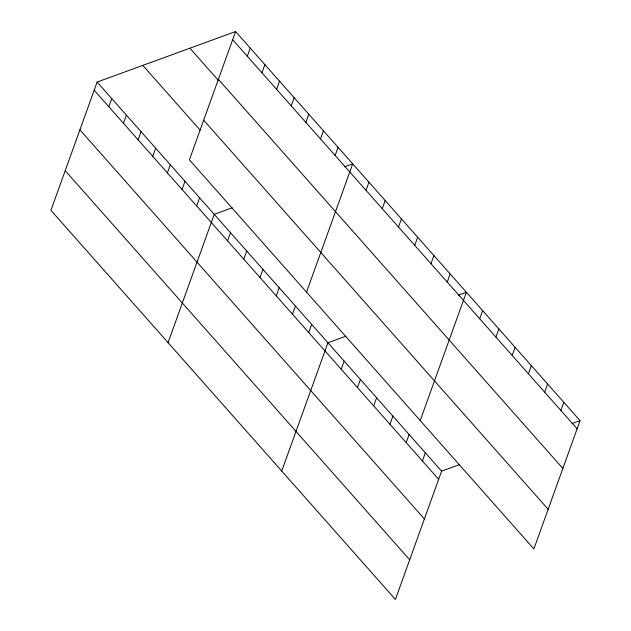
<?xml version="1.0" encoding="UTF-8"?>
<svg xmlns="http://www.w3.org/2000/svg" width="631" height="631" viewBox="0 0 631 631"><rect width="100%" height="100%" fill="white"/><g stroke="black" fill="none" stroke-linecap="round" stroke-linejoin="round"><path stroke-width="0.95" d="M235.592 31.55L189.403 159.832L533.881 548.946L580.063 420.664L235.592 31.55L97.119 82.054L50.937 210.336L395.408 599.45L441.597 471.168L459.518 464.637M108.824 106.734L111.758 98.594M123.463 123.274L126.397 115.126M138.102 139.814L141.036 131.666M152.749 156.346L155.676 148.206M167.389 172.886L170.323 164.738M182.028 189.426L184.962 181.278M247.297 56.238L250.231 48.09M196.667 205.958L199.601 197.819M261.936 72.77L264.87 64.622M168.059 342.633L214.24 214.351L232.161 207.82M276.575 89.31L279.509 81.162M227.546 240.845L230.481 232.697M291.214 105.85L294.149 97.702M243.787 259.191L246.721 251.043M305.861 122.382L308.788 114.235M260.027 277.53L262.961 269.382M320.501 138.923L323.435 130.775M276.268 295.876L279.202 287.728M335.14 155.463L338.074 147.315M292.508 314.222L295.434 306.074M306.524 292.129L352.713 163.847L344.644 166.789M308.748 332.561L311.675 324.413M366.019 190.341L368.954 182.193M281.734 471.041L327.915 342.759L345.835 336.228M382.26 208.687L385.194 200.54M341.221 369.253L344.155 361.106M398.5 227.026L401.426 218.878M357.461 387.6L360.396 379.452M414.733 245.372L417.667 237.224M373.702 405.938L376.636 397.79M430.973 263.719L433.907 255.571M389.942 424.284L392.876 416.137M447.213 282.065L450.148 273.917M406.183 442.631L409.117 434.483M420.207 420.538L466.388 292.256L458.327 295.198M422.423 460.969L425.357 452.821M479.694 318.75L482.628 310.602M495.934 337.096L498.869 328.948M512.175 355.434L515.109 347.287M528.415 373.781L531.349 365.633M544.656 392.127L547.59 383.979M560.896 410.473L563.822 402.326M572.001 423.606L580.063 420.664M232.658 39.698L577.128 428.812M218.381 79.34L562.86 468.454M189.892 48.216L218.539 80.571M203.679 120.19L548.158 509.304M142.811 65.387L200.098 130.096M97.119 82.054L441.597 471.168M94.185 90.201L438.663 479.315M79.916 129.844L424.387 518.958M65.206 170.693L409.685 559.807"/></g></svg>
